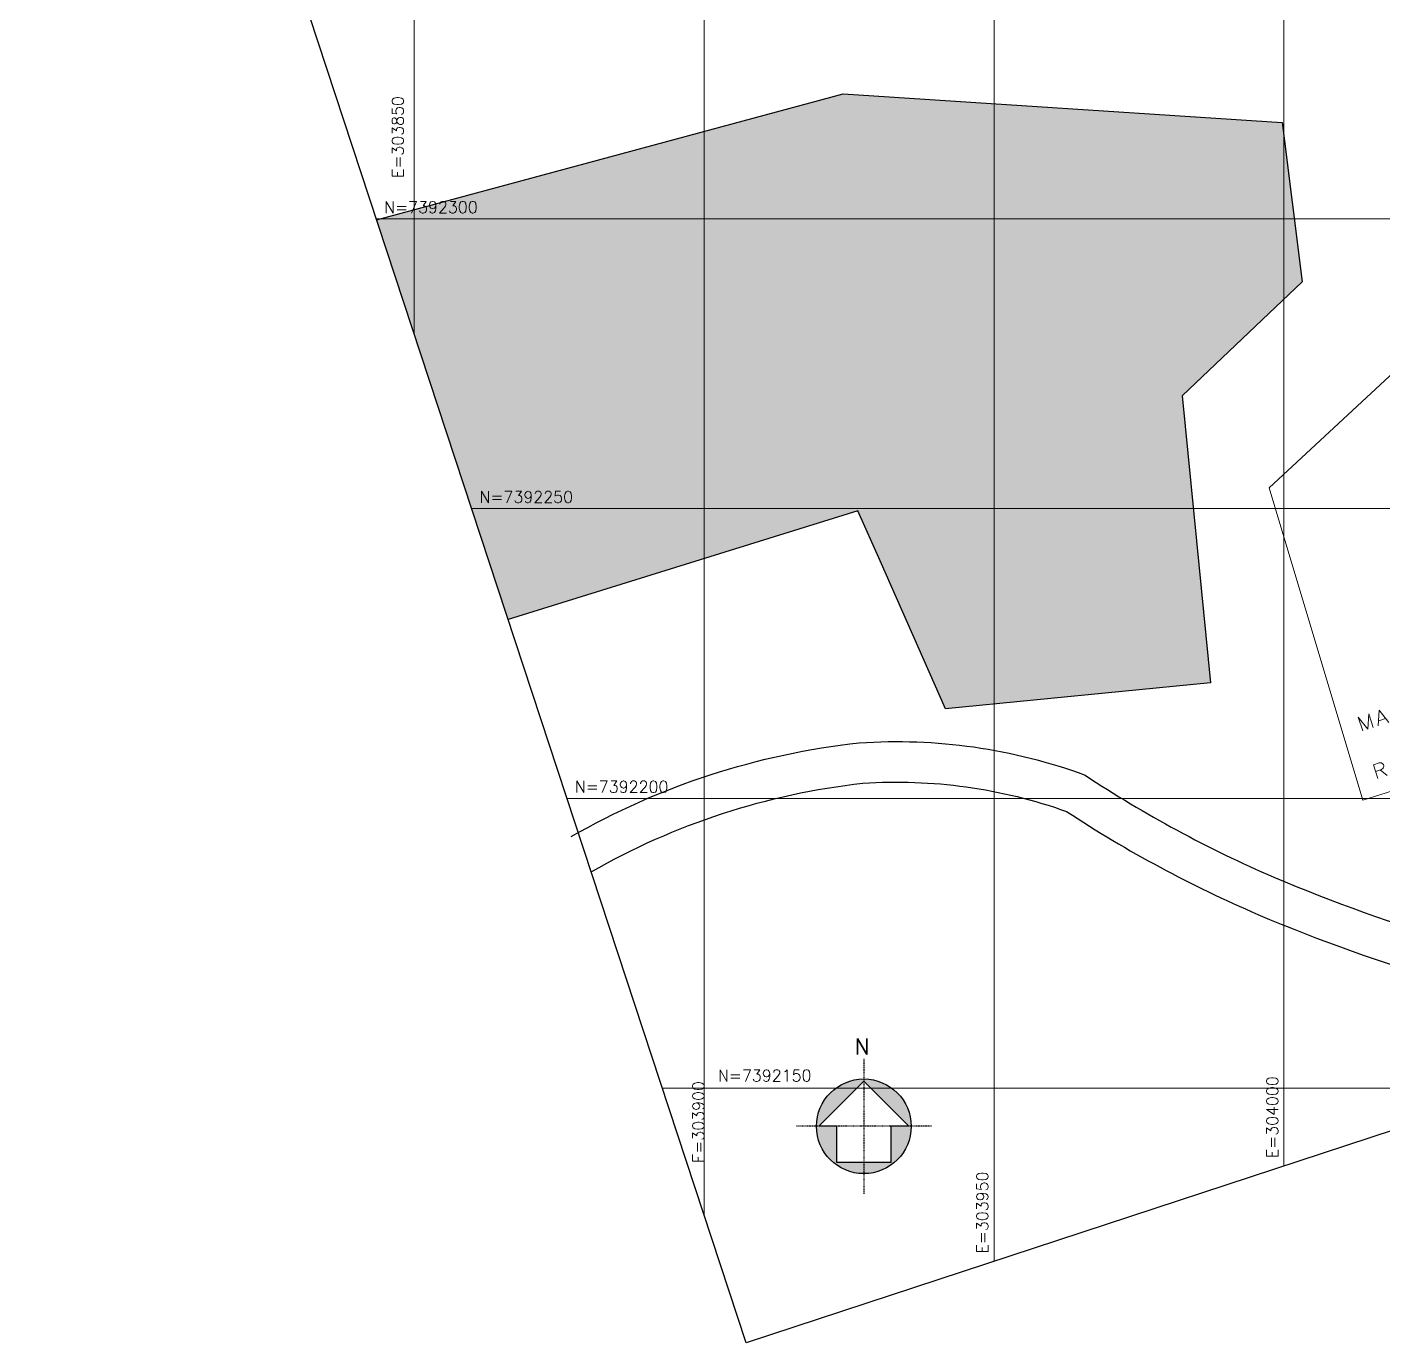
# Model space of a CAD drawing. Header units: metres. Extents: x 294767 to 326364, y 7392106 to 7497262.
# Drawn here: x 303783.2 to 304017.1, y 7392106 to 7392333.1 of the extents above; entities that cross this region are included whole.
import ezdxf

# ---------------------------------------------------------------- set-up
doc = ezdxf.new("R2010")
doc.units = ezdxf.units.M
doc.header["$LTSCALE"] = 0.1
doc.set_wipeout_variables(frame=1)
doc.linetypes.add('ACAD_ISO04W100', pattern=[30, 24, -3, 0, -3])
doc.linetypes.add('DASHDOT', pattern=[1, 0.5, -0.25, 0, -0.25])
doc.layers.get('0').update_dxf_attribs({"color": 6})
for name, color, linetype in [('1. LIMITE  2', 8, 'ACAD_ISO04W100'), ('1. VEGETAÇAO', 106, 'ACAD_ISO04W100'), ('1.V1', 5, 'Continuous'), ('_TOP_NORTE', 2, 'Continuous')]:
    doc.layers.add(name, color=color, linetype=linetype)
doc.layers.add('MALHA', color=1, linetype='Continuous', lineweight=0)
doc.styles.add('ROMANS', font='romans.shx', dxfattribs={"height": 2})

# ---------------------------------------------------------------- blocks, each defined once
blk = doc.blocks.new('N')
at = {"layer": '_TOP_NORTE', "linetype": 'Continuous'}
h = blk.add_hatch(color=256, dxfattribs=at)
h.paths.add_polyline_path([(202318.28, 264093.98), (202318.53, 264093.98, 0.414214), (202313.28, 264099.23), (202313.28, 264098.98)])
h.paths.add_polyline_path([(202318.53, 264093.98), (202316.28, 264093.98), (202316.28, 264089.98), (202313.28, 264089.98), (202313.28, 264088.73, 0.414214)])
h.paths.add_polyline_path([(202313.28, 264089.98), (202310.28, 264089.98), (202310.28, 264093.98), (202308.28, 264093.98), (202308.03, 264093.98, 0.414214), (202313.28, 264088.73)])
h.paths.add_polyline_path([(202313.28, 264098.98), (202313.28, 264099.23, 0.414214), (202308.03, 264093.98), (202308.28, 264093.98)])
at = {"layer": '_TOP_NORTE', "color": 8, "linetype": 'DASHDOT'}
for p, q in [((202313.28, 264101.48), (202313.28, 264086.48)), ((202320.78, 264093.98), (202305.78, 264093.98))]:
    blk.add_line(p, q, dxfattribs=at)
at = {"layer": '_TOP_NORTE', "linetype": 'Continuous'}
blk.add_lwpolyline([(202316.28, 264089.98), (202310.28, 264089.98), (202310.28, 264093.98), (202308.28, 264093.98), (202313.28, 264098.98), (202318.28, 264093.98), (202316.28, 264093.98)], close=True, dxfattribs=at)
blk.add_circle((202313.28, 264093.98), 5.25, dxfattribs=at)
blk.add_solid([(202308.28, 264093.98), (202308.28, 264093.98), (202313.28, 264098.98)], dxfattribs=at)
at = {"layer": '_TOP_NORTE', "color": 6, "linetype": 'Continuous', "style": 'ROMANS'}
blk.add_text('N', height=1.75, dxfattribs=at).set_placement((202312.26, 264101.96))

msp = doc.modelspace()

# ---------------------------------------------------------------- linework, layer by layer
at = {"color": 8}
msp.add_lwpolyline([(303843.514, 7392299.847), (303923.969, 7392321.557), (303999.685, 7392316.643), (304003.127, 7392289.128), (303982.477, 7392269.475), (303984.935, 7392244.416), (303987.337, 7392219.94), (303941.656, 7392215.459), (303930.36, 7392240.977), (303926.526, 7392249.64), (303879.719, 7392235.081), (303866.199, 7392230.875)], dxfattribs=at)
at = {"color": 7, "linetype": 'Continuous', "lineweight": 5, "true_color": 0x000007}
for points in [[(304046.933, 7392299.557), (303997.477, 7392253.555), (304013.593, 7392199.716), (304076.771, 7392219.567)], [(304013.601, 7392211.636), (304012.822, 7392214.005), (304014.48, 7392211.925), (304014.626, 7392214.599), (304015.405, 7392212.229)], [(304016.284, 7392212.518), (304016.431, 7392215.192), (304018.104, 7392213.117)], [(304016.397, 7392213.39), (304017.527, 7392213.762)], [(304016.222, 7392203.403), (304015.442, 7392205.772), (304016.446, 7392206.103), (304016.844, 7392206.112), (304016.963, 7392206.012), (304017.156, 7392205.849), (304017.233, 7392205.614), (304017.19, 7392205.321), (304017.138, 7392205.217), (304016.813, 7392204.989), (304015.809, 7392204.658)], [(304016.609, 7392204.922), (304017.791, 7392203.919), (304017.791, 7392203.919)]]:
    msp.add_lwpolyline(points, dxfattribs=at)
at = {"color": 8}
for points in [[(303877.044, 7392193.395, -0.1031652), (303926.767, 7392209.58, -0.1059411), (303965.696, 7392204.026, 0.0449981), (303998.274, 7392186.41, 0.0599696), (304062.321, 7392167.776), (304086.49, 7392175.39, -0.05399), (304086.49, 7392175.39, -0.05399)], [(303880.524, 7392187.321, -0.1028736), (303927.391, 7392202.606, -0.1032219), (303962.529, 7392197.729, 0.0440212), (303995.52, 7392179.974, 0.0611288), (304062.478, 7392160.659), (304084.02, 7392165.137, -0.0080092), (304084.725, 7392164.406, -0.0080092)]]:
    msp.add_lwpolyline(points, format="xyb", dxfattribs=at)
at = {"layer": 'MALHA', "color": 8}
for p, q in [((303950, 7392537.981), (303950, 7392120.096)), ((303900, 7392128.103), (303900, 7392521.536)), ((303850, 7392280.128), (303850, 7392505.092)), ((303843.464, 7392300), (304481.313, 7392300)), ((303859.909, 7392250), (304344.973, 7392250)), ((303876.354, 7392200), (304192.948, 7392200)), ((303892.798, 7392150), (304040.923, 7392150))]:
    msp.add_line(p, q, dxfattribs=at)

# ---------------------------------------------------------------- block references
at = {"layer": '1.V1', "linetype": 'Continuous', "xscale": 1.555730962905171, "yscale": 1.555730962905171, "zscale": 0.6131949232904336}
msp.add_blockref('N', (-10817.485, 6981284.231), dxfattribs=at)

# ---------------------------------------------------------------- texts
at = {"layer": 'MALHA', "color": 8, "style": 'ROMANS'}
for s, p in [(' E=303850', (303848.17, 7392305.667)), (' E=303900', (303900, 7392135.697)), (' E=304000', (303999, 7392136.541)), (' E=303950', (303949, 7392120.096))]:
    msp.add_text(s, height=2, rotation=90, dxfattribs=at).set_placement(p)
for s, p in [(' N=7392300', (303843.464, 7392301)), (' N=7392250', (303859.909, 7392251)), (' N=7392200', (303876.354, 7392201)), (' N=7392150', (303901.032, 7392151.17))]:
    msp.add_text(s, height=2, dxfattribs=at).set_placement(p)

# ---------------------------------------------------------------- wipeouts: each hides what was drawn before it
at = {"color": 30}
msp.add_wipeout([(304000.579, 7392429.178), (304024.33, 7392436.983), (304057.111, 7392337.231), (304033.361, 7392329.426)], dxfattribs=at)

# ---------------------------------------------------------------- next in the draw order: hatches: boundary and pattern name
h = msp.add_hatch()
h.set_pattern_fill('ANGLE', color=8, scale=0.36, angle=180)
h.set_pattern_definition([(180, (20.423, 389.72), (-3e-16, -2.5146), [1.8288, -0.6858]), (270, (20.423, 389.72), (2.5146, -5e-16), [1.8288, -0.6858])])
h.paths.add_polyline_path([(304262.381, 7392286.102), (304245.24, 7392299.806), (304237.137, 7392316.936), (304233.29, 7392323.724, -0.0685617), (304183.399, 7392288.522), (304167.04, 7392282.338), (304153.631, 7392270.229), (304139.528, 7392261.574), (304124.152, 7392241.509), (304115.304, 7392215.08), (304122.817, 7392219.443), (304134.144, 7392222.182), (304136.112, 7392211.952), (304156.389, 7392209.985), (304198.321, 7392216.477), (304200.486, 7392226.707), (304185.922, 7392250.967), (304196.749, 7392255.098), (304222.634, 7392256.801), (304242.435, 7392254.645), (304263.94, 7392270.218)])
h.paths.add_polyline_path([(304373.144, 7392259.265), (304357.749, 7392279.25), (304325.336, 7392281.119), (304307.195, 7392282.165), (304300.092, 7392306.035), (304274.536, 7392303.855), (304275.525, 7392292.264), (304293.859, 7392279.562), (304285.556, 7392267.578), (304284.821, 7392248.416), (304281.081, 7392240.007), (304294.311, 7392233.338)])
h.paths.add_polyline_path([(304430.365, 7392329.705), (304408.549, 7392327.525), (304394.213, 7392317.247), (304393.278, 7392301.986), (304420.392, 7392284.856), (304441.585, 7392287.971), (304454.675, 7392299.494)])
h.paths.add_polyline_path([(304003.127, 7392289.128), (303999.685, 7392316.643), (303923.969, 7392321.557), (303843.514, 7392299.847), (303866.199, 7392230.875), (303879.719, 7392235.081), (303926.526, 7392249.64), (303930.36, 7392240.977), (303941.656, 7392215.459), (303987.337, 7392219.94), (303984.935, 7392244.416), (303982.477, 7392269.475)])
h.paths.add_polyline_path([(304154.598, 7392298.561), (304143.967, 7392312.333), (304128.275, 7392325.795), (304115.028, 7392320.202), (304101.051, 7392314.3), (304089.024, 7392302.294), (304096.523, 7392291.282), (304110.035, 7392290.382), (304113.257, 7392275.347), (304101.292, 7392272.783), (304090.849, 7392259.481), (304094.096, 7392256.933), (304158.092, 7392284.786)])
h.paths.add_polyline_path([(304134.761, 7392266.861), (304150.409, 7392276.464), (304159.068, 7392283.601), (304158.092, 7392284.786), (304094.096, 7392256.933), (304100.46, 7392251.936), (304117.187, 7392242.755), (304117.885, 7392244.84)])
at = {"layer": '1. LIMITE  2', "true_color": 0xffffff, "transparency": 33554687}
h = msp.add_hatch(color=7, dxfattribs=at)
h.dxf.hatch_style = 1
h.paths.add_polyline_path([(304262.381, 7392286.102), (304245.24, 7392299.806), (304237.137, 7392316.936), (304233.29, 7392323.724, -0.0685617), (304183.399, 7392288.522), (304167.04, 7392282.338), (304153.631, 7392270.229), (304139.528, 7392261.574), (304124.152, 7392241.509), (304115.304, 7392215.08), (304122.817, 7392219.443), (304134.144, 7392222.182), (304136.112, 7392211.952), (304156.389, 7392209.985), (304198.321, 7392216.477), (304200.486, 7392226.707), (304185.922, 7392250.967), (304196.749, 7392255.098), (304222.634, 7392256.801), (304242.435, 7392254.645), (304263.94, 7392270.218)])
h.paths.add_polyline_path([(304373.144, 7392259.265), (304357.749, 7392279.25), (304325.336, 7392281.119), (304307.195, 7392282.165), (304300.092, 7392306.035), (304274.536, 7392303.855), (304275.525, 7392292.264), (304293.859, 7392279.562), (304285.556, 7392267.578), (304284.821, 7392248.416), (304281.081, 7392240.007), (304294.311, 7392233.338)])
h.paths.add_polyline_path([(304430.365, 7392329.705), (304408.549, 7392327.525), (304394.213, 7392317.247), (304393.278, 7392301.986), (304420.392, 7392284.856), (304441.585, 7392287.971), (304454.675, 7392299.494)])
h.paths.add_polyline_path([(304003.127, 7392289.128), (303999.685, 7392316.643), (303923.969, 7392321.557), (303843.514, 7392299.847), (303866.199, 7392230.875), (303879.719, 7392235.081), (303926.526, 7392249.64), (303930.36, 7392240.977), (303941.656, 7392215.459), (303987.337, 7392219.94), (303984.935, 7392244.416), (303982.477, 7392269.475)])
h.paths.add_polyline_path([(304154.598, 7392298.561), (304143.967, 7392312.333), (304128.275, 7392325.795), (304115.028, 7392320.202), (304101.051, 7392314.3), (304089.024, 7392302.294), (304096.523, 7392291.282), (304110.035, 7392290.382), (304113.257, 7392275.347), (304101.292, 7392272.783), (304090.849, 7392259.481), (304094.096, 7392256.933), (304158.092, 7392284.786)])
h.paths.add_polyline_path([(304134.761, 7392266.861), (304150.409, 7392276.464), (304159.068, 7392283.601), (304158.092, 7392284.786), (304094.096, 7392256.933), (304100.46, 7392251.936), (304117.187, 7392242.755), (304117.885, 7392244.84)])
at = {"layer": '1. VEGETAÇAO', "true_color": 0x58ba48, "transparency": 33554636}
h = msp.add_hatch(dxfattribs=at)
h.set_pattern_fill('GRASS', color=85, scale=0.05, angle=195)
h.paths.add_polyline_path([(304016.19, 7392381.677), (304014.629, 7392386.427), (304013.067, 7392391.177), (304011.506, 7392395.927), (304009.945, 7392400.678), (304008.384, 7392405.428), (304006.823, 7392410.178), (304005.262, 7392414.928), (304003.701, 7392419.678), (304002.14, 7392424.428), (304000.579, 7392429.178), (304024.33, 7392436.983), (304023.719, 7392438.842), (303997.412, 7392430.012, -0.4425496), (303997.051, 7392429.366), (304026.779, 7392326.406), (304057.365, 7392336.457), (304057.111, 7392337.231), (304033.361, 7392329.426), (304031.8, 7392334.176), (304030.239, 7392338.927), (304028.678, 7392343.677), (304027.117, 7392348.427), (304025.556, 7392353.177), (304023.995, 7392357.927), (304022.434, 7392362.677), (304020.873, 7392367.427), (304019.312, 7392372.177), (304017.751, 7392376.927)])

# ---------------------------------------------------------------- next in the draw order: linework, layer by layer
at = {"color": 8}
msp.add_lwpolyline([(303783.233, 7392483.132), (304358.821, 7392672.439), (304482.844, 7392295.345), (303907.257, 7392106.038)], close=True, dxfattribs=at)
at = {"layer": 'MALHA', "color": 8}
msp.add_line((304000, 7392554.425), (304000, 7392136.541), dxfattribs=at)

doc.saveas('drawing.dxf')
